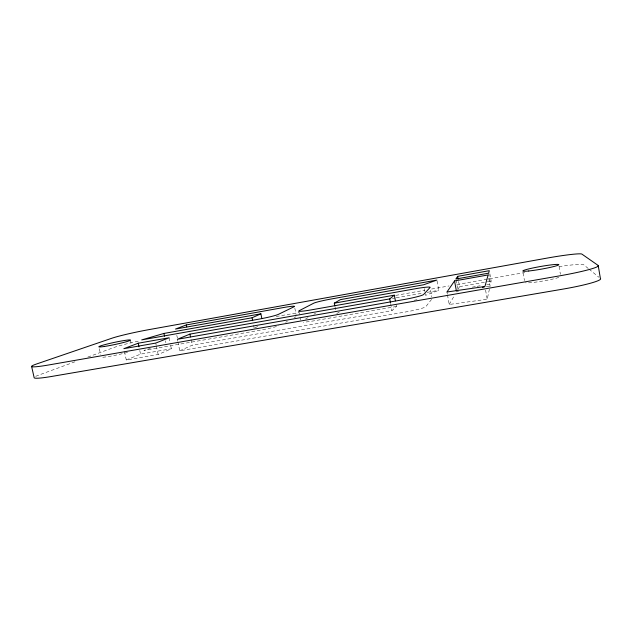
<?xml version="1.0" encoding="UTF-8"?>
<svg xmlns="http://www.w3.org/2000/svg" width="632" height="632" viewBox="0 0 632 632"><rect width="100%" height="100%" fill="white"/><g stroke="black" fill="none" stroke-linecap="round" stroke-linejoin="round"><path stroke-width="0.47" stroke-dasharray="3.16 2.37" d="M447.48 294.883L449.233 304.474L487.217 299.268L490.1 285.98L488.291 275.86M486.687 284.621L490.543 283.942L491.167 281.074L489.476 271.634M449.233 304.474L454.59 295.215M457.789 289.693L459.551 286.644L458.532 281.027M431.585 299.386L425.873 306.591A18.565 1.801 -10.5 0 1 405.547 311.979L179.772 350.792L177.963 342.165M179.772 350.792L192.215 345.183L391.982 310.636L396.462 306.481L395.75 302.712M339.408 311.892L336.39 313.843L335.868 311.173M305.548 319.057L308.053 317.62M313.891 314.27L315.558 313.314M285.656 322.312L287.378 321.388M294.275 317.675L296.005 316.75M255.059 327.771L257.682 326.475M124.457 351.503L126.289 359.987L158.182 354.505L171.359 348.785L170.198 343.287M126.289 359.987L140.541 354.118L171.359 348.785M437.06 281.003L438.774 290.301L425.605 295.342L425.067 292.458M74.947 361.804L39.066 374.981A35.692 2.994 -12.5 0 0 35.463 376.506M87.832 357.072L113.594 347.608A29.38 2.157 -12 0 1 140.438 340.719M150.4 348.398L143.946 350.381L260.447 330.125A16.393 1.422 -11.4 0 0 278.862 325.772M276.263 316.521L298.588 312.571M395.672 295.397L424.799 290.238M431.593 289.037L449.068 285.948M456.833 284.574L524.789 272.55M392.361 298.486L395.261 297.972M396.225 297.798L422.334 293.201M427.169 292.347L438.774 290.301M459.551 286.644L486.371 281.919M487.335 281.746L491.167 281.074M472.238 287.157L476.094 286.478M477.057 286.312L481.868 285.467M456.541 291.85L458.461 291.51M486.269 286.644L490.1 285.98M414.102 300.271L417.017 299.758M396.462 306.481L313.622 320.882A16.606 1.469 -11.1 0 1 303.336 322.209M588.258 268.505L583.707 264.761A33.441 2.67 -9.8 0 0 558.254 266.736M589.016 269.129L598.883 277.235M99.343 348.698L100.559 354.283M139.759 350.483L140.541 354.118M130.382 340.016L131.369 344.622M155.749 343.081L156.159 344.985M156.357 345.933L158.182 354.505M176.81 335.3L177.371 337.978M177.355 339.289L177.758 341.209M169.036 337.788L170.008 342.37M165.489 340.83L165.884 342.678M191.061 339.645L192.215 345.183M253.614 325.362L254.183 328.206M298.786 311.094L299.86 316.514M300.034 317.414L300.571 320.124M294.828 308.195L296.084 314.531M335.007 306.718L335.695 310.28M390.615 303.407L391.982 310.636M430.605 290.262L431.814 296.795M424.356 288.611L424.894 291.494M446.95 292.008L447.298 293.927M456.02 279.992L457.615 288.721M488.615 273.182L490.543 283.942M485.581 290.143L487.217 299.268M523.114 272.937L524.457 280.6M559.075 266.57L560.41 274.32M127.545 352.308A16.1 1.272 -12.2 0 1 110.979 356.1A16.1 1.272 -12.2 0 1 101.167 357.072M558.814 277.416A18.249 1.604 -9.8 0 1 541.063 281.327A18.249 1.604 -9.8 0 1 525.492 282.82"/><path stroke-width="0.95" d="M454.55 280.924L446.95 292.008L484.926 286.493L488.125 274.944L454.55 280.924L456.375 290.941M457.679 276.35L455.846 279.028L488.615 273.182L489.31 270.686L457.679 276.35L458.192 279.154M334.834 305.833L334.312 303.155L414.979 288.816A17.19 1.319 -10.6 0 1 430.084 287.465L423.63 294.473A18.589 1.548 -10.6 0 1 403.232 299.679L177.355 339.289L189.908 334.107L389.762 298.889L394.329 295.176L395.395 300.824M334.312 303.155L340.435 299.623L423.645 284.771L436.894 280.071L331.445 298.952A15.484 1.09 -11 0 0 313.583 303.265L299.252 310.675A16.622 1.256 -11.1 0 0 311.458 309.846L394.329 295.176M260.89 313.812L175.499 329.051L186.314 324.943L283.31 307.571A15.279 1.059 -11.3 0 1 294.022 306.757L278.341 314.38A16.416 1.217 -11.4 0 1 258.259 319.263L141.702 339.898L163.933 333.443L252.073 317.778L260.89 313.812L261.814 318.394M138.21 343.216L123.848 348.674L155.749 343.081L169.036 337.788L138.21 343.216L138.985 346.85M482.429 287.315L484.349 286.983M598.212 265.48L581.898 254.103A33.472 2.283 -10 0 0 547.296 258.061L149.097 329.604A29.404 1.849 -11.8 0 0 111.588 338.325L36.601 363.977A35.732 2.567 -12.3 0 0 49.367 364.854L559.841 275.813A40.898 3.397 -9.8 0 0 598.212 265.48L600.4 278.483A40.851 3.958 -9.5 0 1 562.156 289.251L51.943 376.403A35.692 2.994 -12.5 0 1 34.128 377.604L31.6 366.37M163.933 333.443L164.518 336.216M189.908 334.107L190.485 336.88M186.314 324.943L186.709 326.847M252.073 317.778L252.65 320.622M389.762 298.889L390.45 302.499M104.588 346.431A16.116 1.09 -12 0 0 130.216 340.34A16.116 1.09 -12 0 0 109.241 343.539A16.116 1.09 -12 0 0 104.588 346.431M528.747 270.994A18.273 1.375 -10 0 0 558.38 265.069A18.273 1.375 -10 0 0 535.193 267.502A18.273 1.375 -10 0 0 528.747 270.994"/></g></svg>
